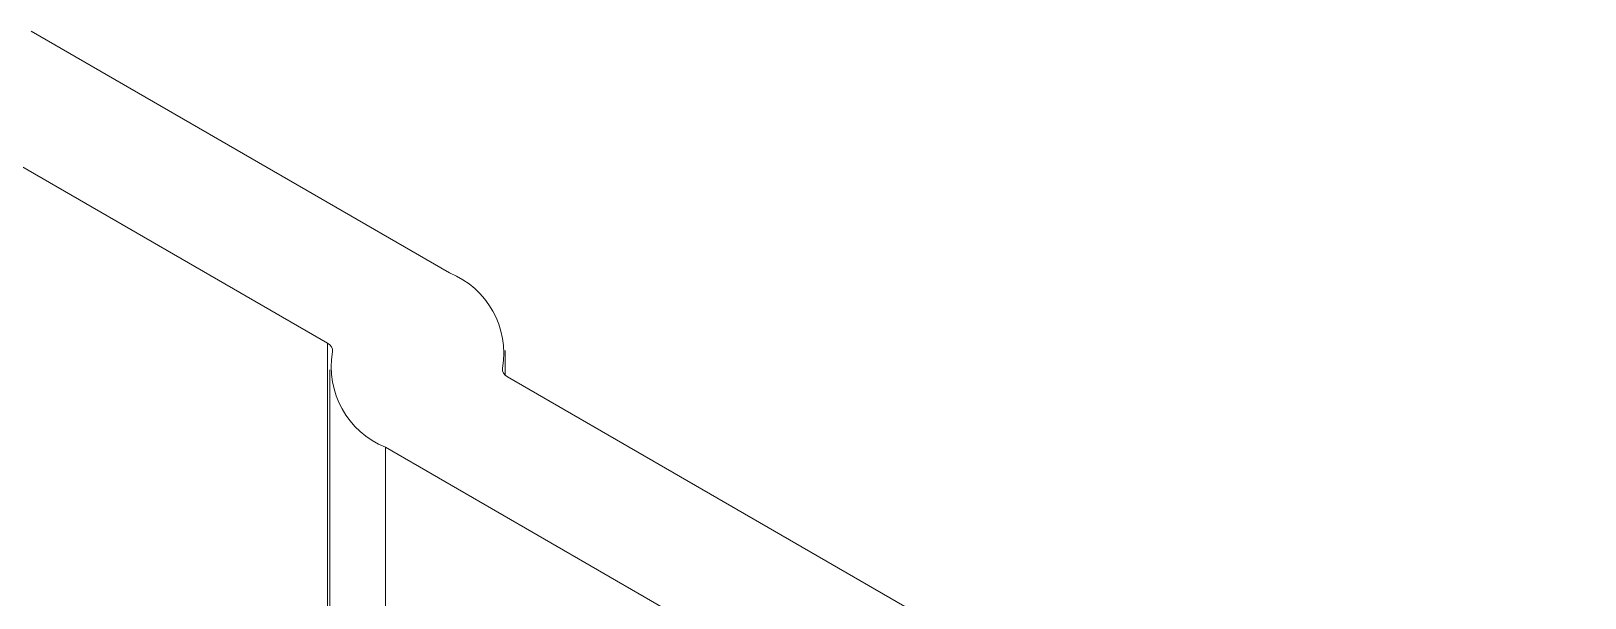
# Model space of a CAD drawing. Extents: x -976302 to -776254, y 5665 to 231437.
# Drawn here: x -791679.9 to -791589.2, y 82881.8 to 82914.9 of the extents above; entities that cross this region are included whole.
import ezdxf

# ---------------------------------------------------------------- set-up
doc = ezdxf.new("R2010")
doc.units = 0
doc.header["$LTSCALE"] = 1000
doc.header["$MEASUREMENT"] = 0

msp = doc.modelspace()

# ---------------------------------------------------------------- linework, layer by layer
at = {"linetype": 'Continuous', "lineweight": 15}
for p, q in [((-791679.855, 82914.876), (-791655.434, 82900.778)), ((-791679.855, 82914.876), (-791655.434, 82900.778)), ((-791662.551, 82896.67), (-791686.972, 82910.768)), ((-791662.551, 82896.67), (-791686.972, 82910.768)), ((-791662.551, 82650.928), (-791662.551, 82896.67)), ((-791662.551, 82650.928), (-791662.551, 82896.67)), ((-791652.191, 82894.817), (-791652.191, 82896.259)), ((-791652.191, 82894.817), (-791652.191, 82896.259)), ((-791662.415, 82895.13), (-791662.415, 82651.006)), ((-791662.415, 82895.13), (-791662.415, 82651.006)), ((-791652.337, 82895.036), (-791652.337, 82895.224)), ((-791652.337, 82895.036), (-791652.337, 82895.224)), ((-791652.056, 82894.72), (-791589.162, 82858.412)), ((-791652.056, 82894.72), (-791589.162, 82858.412)), ((-791596.279, 82854.303), (-791659.172, 82890.611)), ((-791659.172, 82652.878), (-791659.172, 82890.611)), ((-791596.279, 82854.303), (-791659.172, 82890.611)), ((-791659.172, 82652.878), (-791659.172, 82890.611))]:
    msp.add_line(p, q, dxfattribs=at)
for centre, radius, start, end in [((-791657.336, 82896.077), 5.071, 350.31685, 67.96985), ((-791657.336, 82896.077), 5.071, 350.31685, 67.96985), ((-791662.723, 82896.242), 0.461, 350.31685, 67.96985), ((-791662.723, 82896.242), 0.461, 350.31685, 67.96985), ((-791657.27, 82895.312), 5.071, 170.31685, 247.96985), ((-791657.27, 82895.312), 5.071, 170.31685, 247.96985), ((-791651.883, 82895.147), 0.461, 170.31685, 247.96985), ((-791651.883, 82895.147), 0.461, 170.31685, 247.96985)]:
    msp.add_arc(centre, radius, start, end, dxfattribs=at)

doc.saveas('drawing.dxf')
